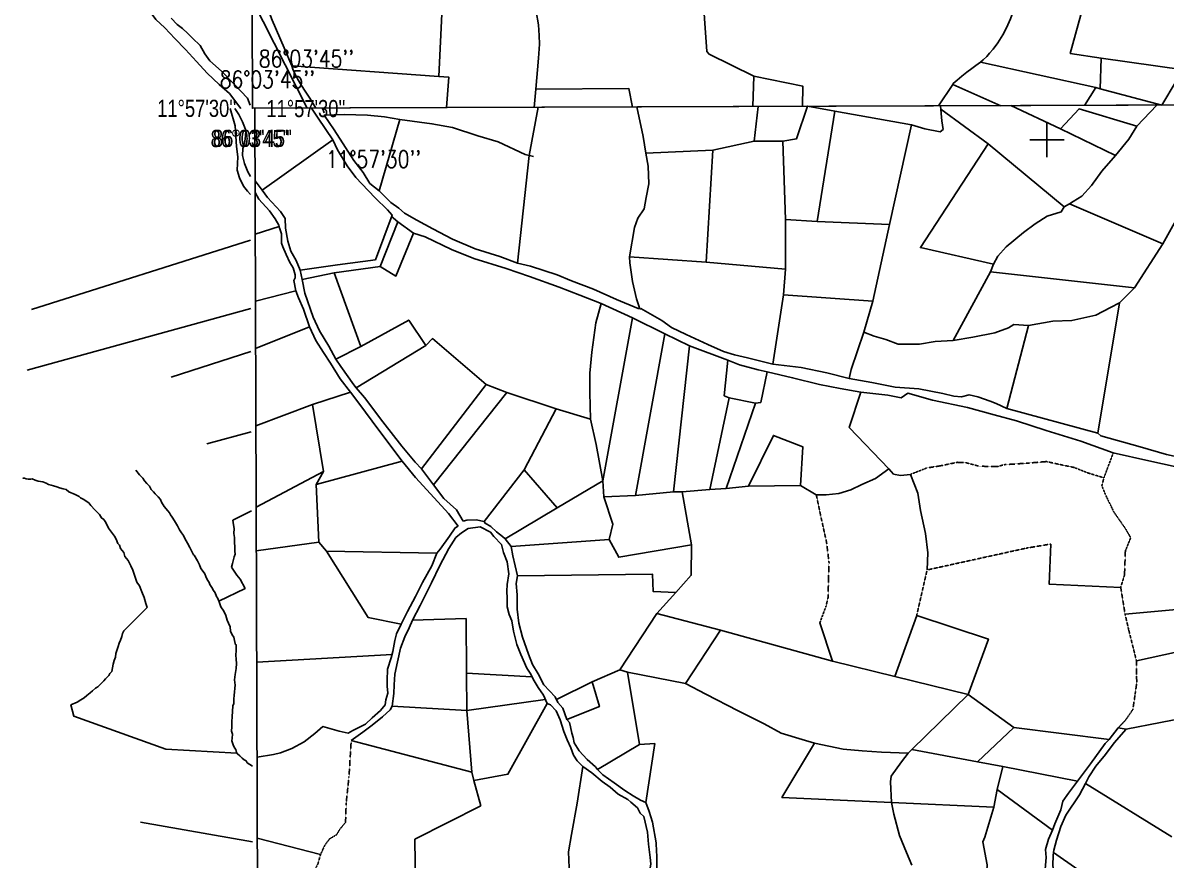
# Model space of a CAD drawing. Header units: millimetres. Extents: x 605783 to 631525, y 1302882 to 1327028.
# Drawn here: x 621324 to 622657, y 1323824 to 1324800 of the extents above; entities that cross this region are included whole.
import ezdxf
from ezdxf.enums import TextEntityAlignment as Align

# ---------------------------------------------------------------- set-up
doc = ezdxf.new("R2010")
doc.units = ezdxf.units.MM
doc.linetypes.add('HIDDEN', pattern=[0.375, 0.25, -0.125])
for name, color, linetype in [('2', 7, 'Continuous'), ('3', 7, 'Continuous'), ('42', 7, 'Continuous'), ('43', 7, 'Continuous'), ('44', 7, 'Continuous')]:
    doc.layers.add(name, color=color, linetype=linetype)
doc.styles.add('ROMANS', font='ROMANS', dxfattribs={"height": 0.2})
doc.styles.get("Standard").update_dxf_attribs({"font": 'TCCM____.TTF'})

# ---------------------------------------------------------------- blocks, each defined once
blk = doc.blocks.new('COORD')
at = {"layer": '42', "color": 2, "linetype": 'Continuous'}
for p, q in [((0, -2), (0, 2)), ((-2, 0), (2, 0))]:
    blk.add_line(p, q, dxfattribs=at)
blk = doc.blocks.new('COORD$')
at = {"layer": '42', "color": 2, "linetype": 'Continuous'}
blk.add_blockref('COORD', (0, 0), dxfattribs=at)

msp = doc.modelspace()

# ---------------------------------------------------------------- linework, layer by layer
at = {"layer": '2', "color": 1, "linetype": 'Continuous'}
for p, q in [((621655.44427, 1324700.5261), (621591.36127, 1324827.3141)), ((621813.02027, 1324818.5641), (621808.90627, 1324737.4631)), ((622440.73327, 1324754.1151), (622574.87927, 1324724.4441)), ((622581.41527, 1324758.9181), (622580.22027, 1324723.0741)), ((622581.41527, 1324758.9181), (622677.49927, 1324745.3151)), ((621637.64927, 1324749.7831), (621808.90627, 1324737.4631)), ((622176.42427, 1324737.7351), (622175.09627, 1324702.3181)), ((622391.61827, 1324703.0641), (622408.37027, 1324728.0201)), ((622408.37027, 1324728.0201), (622464.38427, 1324703.3151)), ((622651.82227, 1324703.9611), (622668.81327, 1324731.7991)), ((621922.01427, 1324722.6781), (621920.34927, 1324701.4391)), ((622574.87927, 1324724.4441), (622561.91327, 1324703.6511)), ((622574.87927, 1324724.4441), (622580.22027, 1324723.0741)), ((622580.22027, 1324723.0741), (622651.82227, 1324703.9611)), ((621673.58427, 1324700.62911), (621675.38127, 1324694.91211)), ((621914.54527, 1324645.20611), (621925.02627, 1324701.51011)), ((622181.19627, 1324702.40811), (622176.55727, 1324662.19611)), ((622475.97027, 1324703.44011), (622533.72127, 1324676.37211)), ((622646.28827, 1324704.03711), (622622.94527, 1324679.40811)), ((621763.58727, 1324687.26511), (621739.45227, 1324604.05311)), ((622250.03527, 1324568.26811), (622270.60127, 1324696.96411)), ((622270.60127, 1324696.96411), (622360.18527, 1324680.93211)), ((622394.21727, 1324699.49811), (622449.46727, 1324658.80311)), ((622360.18527, 1324680.93211), (622334.37927, 1324564.73711)), ((622533.72127, 1324676.37211), (622598.03027, 1324645.30911)), ((621602.98127, 1324604.95811), (621685.64427, 1324663.40911)), ((622128.44527, 1324651.68411), (622176.55727, 1324662.19611)), ((622176.55727, 1324662.19611), (622210.10027, 1324661.90411)), ((622210.10027, 1324661.90411), (622213.20427, 1324570.62211)), ((622050.39827, 1324648.04211), (622128.44527, 1324651.68411)), ((622128.44527, 1324651.68411), (622120.56927, 1324520.84411)), ((622449.46727, 1324658.80311), (622538.10027, 1324585.58711)), ((621900.58027, 1324519.81111), (621914.54527, 1324645.20611)), ((621594.80027, 1324615.61711), (621602.98127, 1324604.95811)), ((622538.10027, 1324585.58711), (622544.35127, 1324588.83711)), ((622544.35127, 1324588.83711), (622653.13927, 1324542.13611)), ((621761.42027, 1324568.00411), (621753.41927, 1324574.57211)), ((622213.20427, 1324570.62211), (622250.03527, 1324568.26811)), ((622213.20427, 1324570.62211), (622213.26327, 1324512.66611)), ((622250.03527, 1324568.26811), (622334.37927, 1324564.73711)), ((621595.01027, 1324553.60311), (621622.80927, 1324562.54711)), ((622334.37927, 1324564.73711), (622315.13527, 1324475.42911)), ((621334.05751, 1324465.71438), (621589.59251, 1324546.58238)), ((622620.21227, 1324490.82111), (622653.13927, 1324542.13611)), ((622031.16427, 1324527.21411), (622120.56927, 1324520.84411)), ((621686.89327, 1324508.30411), (621740.49127, 1324515.82211)), ((622120.56927, 1324520.84411), (622213.26327, 1324512.66611)), ((622455.74927, 1324518.43511), (622452.37927, 1324509.82211)), ((621647.23927, 1324511.50411), (621649.55927, 1324500.83011)), ((621649.55927, 1324500.83011), (621686.89327, 1324508.30411)), ((621686.89327, 1324508.30411), (621718.02427, 1324422.41711)), ((622213.26327, 1324512.66611), (622211.00027, 1324482.94511)), ((622452.37927, 1324509.82211), (622408.55527, 1324429.62411)), ((622452.37927, 1324509.82211), (622620.21227, 1324490.82111)), ((621642.48527, 1324487.58911), (621595.27527, 1324475.29611)), ((622602.79627, 1324473.43411), (622620.21227, 1324490.82111)), ((622211.00027, 1324482.94511), (622198.28127, 1324401.86211)), ((622211.00027, 1324482.94511), (622315.13527, 1324475.42911)), ((622315.13527, 1324475.42911), (622304.43727, 1324439.42711)), ((622602.79627, 1324473.43411), (622577.18627, 1324321.50911)), ((621329.26251, 1324394.77538), (621589.86251, 1324466.88338)), ((621998.31327, 1324472.77711), (622034.70727, 1324455.83811)), ((622034.70727, 1324455.83811), (622000.16727, 1324265.92111)), ((622034.70727, 1324455.83811), (622072.63027, 1324437.37811)), ((622496.61827, 1324446.90511), (622471.37827, 1324350.21211)), ((621595.46127, 1324420.13311), (621658.11927, 1324445.42111)), ((622072.63027, 1324437.37811), (622038.15527, 1324248.81411)), ((622072.63027, 1324437.37811), (622101.13727, 1324423.21511)), ((622304.43727, 1324439.42711), (622289.86627, 1324395.57911)), ((621688.98827, 1324407.61711), (621718.02427, 1324422.41711)), ((621794.01827, 1324423.53511), (621712.72627, 1324374.37011)), ((622101.13727, 1324423.21511), (622082.66227, 1324253.25611)), ((622101.13727, 1324423.21511), (622146.17027, 1324406.55311)), ((621497.04751, 1324386.98838), (621590.03251, 1324416.67338)), ((622289.86627, 1324395.57911), (622287.53327, 1324385.06411)), ((621705.88027, 1324369.26611), (621661.72927, 1324355.07711)), ((621864.06127, 1324378.18811), (621788.75227, 1324279.98411)), ((621888.38527, 1324368.82511), (621945.67327, 1324350.02411)), ((622301.05127, 1324369.33511), (622332.57427, 1324365.86011)), ((621661.72927, 1324355.07711), (621595.76627, 1324330.13511)), ((621674.76327, 1324276.78211), (621661.72927, 1324355.07711)), ((622147.55227, 1324362.75611), (622124.86827, 1324255.93911)), ((622143.93527, 1324256.79011), (622178.25427, 1324356.64211)), ((622147.55227, 1324362.75611), (622178.25427, 1324356.64211)), ((621908.52527, 1324278.66611), (621945.67327, 1324350.02411)), ((621945.67327, 1324350.02411), (621985.98627, 1324337.98111)), ((622577.18627, 1324321.50911), (622471.37827, 1324350.21211)), ((621590.34951, 1324323.11738), (621538.62251, 1324309.02738)), ((622581.00727, 1324318.46811), (622577.18627, 1324321.50911)), ((621665.88127, 1324261.52511), (621766.10727, 1324288.82311)), ((621596.08727, 1324235.31211), (621674.76327, 1324276.78211)), ((621665.88127, 1324261.52511), (621674.76327, 1324276.78211)), ((621788.75227, 1324279.98411), (621802.78827, 1324261.20511)), ((621861.88027, 1324218.39111), (621908.52527, 1324278.66611)), ((621908.52527, 1324278.66611), (621947.06327, 1324234.35511)), ((621669.24627, 1324194.41111), (621665.88127, 1324261.52511)), ((621947.06327, 1324234.35511), (622000.16727, 1324265.92111)), ((622001.54827, 1324247.35311), (622000.16727, 1324265.92111)), ((622169.87827, 1324259.61411), (622230.87527, 1324260.35411)), ((622230.87527, 1324260.35411), (622249.09127, 1324249.77411)), ((622001.54827, 1324247.35311), (622038.15527, 1324248.81411)), ((622038.15527, 1324248.81411), (622082.66227, 1324253.25611)), ((622082.66227, 1324253.25611), (622092.82527, 1324252.91311)), ((622092.82527, 1324252.91311), (622124.86827, 1324255.93911)), ((622103.52927, 1324191.30611), (622092.82527, 1324252.91311)), ((622124.86827, 1324255.93911), (622143.93527, 1324256.79011)), ((622143.93527, 1324256.79011), (622169.87827, 1324259.61411)), ((621886.34027, 1324198.36811), (621947.06327, 1324234.35511)), ((621596.26027, 1324184.20611), (621669.24627, 1324194.41111)), ((621677.89727, 1324183.73711), (621669.24627, 1324194.41111)), ((621886.34027, 1324198.36811), (621893.48427, 1324189.23411)), ((622007.51527, 1324197.48011), (621893.48427, 1324189.23411)), ((621677.89727, 1324183.73711), (621806.85027, 1324181.62711)), ((622063.26227, 1324111.07811), (622085.30927, 1324135.79611)), ((622673.21927, 1324116.44411), (622609.13127, 1324110.39311)), ((622020.05927, 1324045.36411), (622063.26227, 1324111.07811)), ((622063.26227, 1324111.07811), (622137.57227, 1324091.62111)), ((622253.26927, 1324100.27311), (622268.17127, 1324055.66011)), ((622366.17027, 1324108.94911), (622340.71327, 1324037.74311)), ((622096.68527, 1324029.70011), (622137.57227, 1324091.62111)), ((622137.57227, 1324091.62111), (622268.17127, 1324055.66011)), ((621596.69927, 1324054.55111), (621754.48927, 1324063.24911)), ((622686.32827, 1324070.06711), (622622.43127, 1324055.88011)), ((622268.17127, 1324055.66011), (622340.71327, 1324037.74311)), ((621841.45327, 1324041.44311), (621917.59427, 1324037.36911)), ((621841.49327, 1323998.22511), (621841.45327, 1324041.44311)), ((622020.05927, 1324045.36411), (621987.67627, 1324031.41111)), ((622028.93327, 1324042.74511), (622020.05927, 1324045.36411)), ((622028.93327, 1324042.74511), (622096.68527, 1324029.70011)), ((622043.02027, 1323958.48511), (622028.93327, 1324042.74511)), ((622340.71327, 1324037.74311), (622426.19427, 1324016.91811)), ((621987.67627, 1324031.41111), (621946.39427, 1324010.74711)), ((621933.17827, 1324011.09311), (621841.49327, 1323998.22511)), ((622360.63827, 1323952.67011), (622426.19427, 1324016.91811)), ((622426.19427, 1324016.91811), (622479.51727, 1323978.32511)), ((621841.49327, 1323998.22511), (621754.80427, 1324003.24111)), ((621847.65827, 1323926.28311), (621841.49327, 1323998.22511)), ((622479.51727, 1323978.32511), (622437.02027, 1323938.27811)), ((622479.51727, 1323978.32511), (622590.71827, 1323964.39311)), ((622590.71827, 1323964.39311), (622601.24327, 1323978.02811)), ((622601.24327, 1323978.02811), (622610.37727, 1323976.16911)), ((621847.65827, 1323926.28311), (621706.89927, 1323963.19111)), ((622043.02027, 1323958.48511), (621994.17227, 1323929.12511)), ((622060.81727, 1323959.60111), (622043.02027, 1323958.48511)), ((622050.20027, 1323890.88011), (622060.81727, 1323959.60111)), ((622360.63827, 1323952.67011), (622356.28527, 1323948.38611)), ((622437.02027, 1323938.27811), (622360.63827, 1323952.67011)), ((622466.45627, 1323932.68411), (622437.02027, 1323938.27811)), ((622459.89527, 1323905.79711), (622466.45627, 1323932.68411)), ((622466.45627, 1323932.68411), (622553.49127, 1323915.65811)), ((621849.95527, 1323916.36911), (621847.65827, 1323926.28311)), ((621858.11527, 1323886.88311), (621849.95527, 1323916.36911)), ((622455.92327, 1323885.24211), (622459.89527, 1323905.79711)), ((622459.89527, 1323905.79711), (622524.33127, 1323858.46511)), ((622563.12627, 1323912.77811), (622663.79027, 1323850.89611)), ((621780.88527, 1323847.95311), (621858.11527, 1323886.88311)), ((622336.77927, 1323890.85511), (622455.92327, 1323885.24211)), ((621591.96951, 1323845.04838), (621461.11651, 1323867.91038)), ((621597.39427, 1323849.14811), (621671.10327, 1323830.11011)), ((621782.23227, 1323763.55111), (621780.88527, 1323847.95311)), ((622525.65427, 1323832.39911), (622697.53827, 1323713.08511))]:
    msp.add_line(p, q, dxfattribs=at)
for points in [[(621922.74327, 1324908.6061), (621921.73827, 1324906.6951), (621919.86227, 1324901.6011), (621918.12627, 1324894.0941), (621917.14027, 1324888.7521), (621916.28327, 1324883.1551), (621915.80427, 1324878.0691), (621911.93927, 1324865.2141), (621911.83827, 1324860.6381), (621912.51327, 1324853.5251), (621913.43927, 1324847.0491), (621914.09727, 1324842.8581), (621915.66027, 1324836.0041), (621918.48527, 1324830.4271), (621920.04327, 1324824.3351), (621922.51927, 1324813.2921), (621925.27327, 1324797.8021), (621926.10527, 1324785.3521), (621926.54327, 1324775.1881), (621925.11127, 1324758.9131), (621922.01427, 1324722.6781)], [(622176.42427, 1324737.7351), (622124.21127, 1324763.5141), (622121.52727, 1324766.6771), (622112.84227, 1324887.9971)], [(621393.68856, 1324882.1434), (621395.98756, 1324881.6774), (621405.13456, 1324882.3594), (621423.72156, 1324881.6904), (621435.19556, 1324880.3784), (621442.12456, 1324877.1964), (621449.08656, 1324872.2324), (621456.47356, 1324858.1044), (621461.54756, 1324845.2064), (621466.16956, 1324829.2424), (621468.93056, 1324817.5744), (621479.11056, 1324803.7534), (621489.72256, 1324794.0174), (621501.40056, 1324781.7534), (621513.85556, 1324768.7404), (621526.57856, 1324754.9674), (621538.78856, 1324741.4394), (621553.03356, 1324727.9504), (621564.93256, 1324717.4734), (621578.22356, 1324699.9954)], [(622440.73327, 1324754.1151), (622443.63827, 1324756.9261), (622448.06227, 1324760.6351), (622451.21527, 1324764.4641), (622455.37927, 1324769.1881), (622460.92427, 1324776.8421), (622466.58827, 1324785.8941), (622470.73127, 1324794.3041), (622475.62527, 1324804.7501), (622479.37627, 1324815.0641), (622482.50027, 1324824.1031), (622485.74727, 1324833.9051), (622487.47327, 1324843.0651), (622488.19927, 1324849.4231)], [(622566.96827, 1324843.6081), (622545.19327, 1324764.0661), (622581.41527, 1324758.9181)], [(621637.64927, 1324749.7831), (621628.64027, 1324770.8321), (621614.87027, 1324803.1661), (621608.16927, 1324820.4151)], [(621589.05856, 1324703.9444), (621586.14756, 1324712.2684), (621570.57856, 1324728.5354), (621555.53756, 1324743.7934), (621542.08956, 1324755.5144), (621536.08356, 1324763.8084), (621530.81656, 1324773.3914), (621522.00256, 1324782.1424), (621516.56256, 1324787.3894), (621510.08956, 1324793.3824), (621503.89556, 1324798.1064), (621497.14056, 1324805.6224)], [(622408.37027, 1324728.0201), (622408.74427, 1324729.1661), (622413.29327, 1324733.2571), (622418.72727, 1324737.9871), (622424.54427, 1324742.3391), (622430.61527, 1324746.8181), (622435.29327, 1324750.4011), (622440.73327, 1324754.1151)], [(621665.73127, 1324700.5621), (621658.56027, 1324712.2761), (621653.18227, 1324720.1271), (621648.95227, 1324727.0941), (621644.21027, 1324734.6941), (621639.32727, 1324744.9631), (621637.64927, 1324749.7831)], [(621808.90627, 1324737.4631), (621820.84927, 1324736.5091), (621817.99427, 1324701.0871)], [(622232.87727, 1324702.5171), (622233.51027, 1324726.0881), (622176.42427, 1324737.7351)], [(622035.02327, 1324701.8351), (622030.59027, 1324723.2471), (621922.01427, 1324722.6781)], [(621565.72451, 1324699.95338), (621571.71951, 1324680.00438), (621573.21551, 1324655.69238), (621574.72751, 1324643.59138), (621573.91451, 1324628.33638), (621576.47551, 1324619.14938), (621581.19451, 1324609.68338), (621586.08051, 1324603.65038), (621589.41151, 1324599.92138)], [(621571.31851, 1324699.97238), (621575.68151, 1324692.93538), (621580.15651, 1324684.36238), (621582.63451, 1324678.86538), (621584.10851, 1324674.52438), (621583.52551, 1324668.04338), (621582.81551, 1324661.69138), (621580.55951, 1324653.44838), (621580.33851, 1324645.30938), (621582.64251, 1324635.87038), (621586.47151, 1324626.41538), (621589.34051, 1324620.92138)], [(621660.62527, 1324700.58411), (621668.28427, 1324688.79011), (621685.64427, 1324663.40911)], [(622039.90627, 1324701.91311), (622047.24427, 1324667.38811), (622050.39827, 1324648.04211)], [(622210.10027, 1324661.90411), (622225.87727, 1324664.56211), (622238.88027, 1324702.83211), (622270.60127, 1324696.96411)], [(622393.93227, 1324703.15311), (622395.29227, 1324685.71111), (622396.99427, 1324675.78211), (622393.66927, 1324673.01511), (622375.65027, 1324676.22211), (622360.18527, 1324680.93211)], [(621739.45227, 1324604.05311), (621728.75127, 1324612.66911), (621720.83427, 1324625.36211), (621709.86227, 1324639.31811), (621700.15727, 1324654.80211), (621687.13327, 1324675.11011), (621675.38927, 1324692.36911), (621698.51327, 1324692.93911), (621725.70727, 1324692.24911), (621745.53527, 1324690.26811), (621763.58727, 1324687.26511)], [(621763.58727, 1324687.26511), (621800.96027, 1324682.28011), (621825.11727, 1324677.76811)], [(622533.72127, 1324676.37211), (622555.50427, 1324699.82211), (622622.94527, 1324679.40811)], [(621825.11727, 1324677.76811), (621854.37227, 1324668.18411), (621878.28227, 1324661.12811), (621909.58627, 1324646.46411), (621919.50527, 1324643.94811)], [(622622.94527, 1324679.40811), (622613.67827, 1324664.23711), (622598.03027, 1324645.30911)], [(621647.23927, 1324511.50411), (621690.92927, 1324517.97711), (621735.12927, 1324523.69011), (621754.78827, 1324575.86911), (621749.17827, 1324581.95711), (621734.64927, 1324595.90311), (621719.09627, 1324612.13511), (621712.46627, 1324619.49111), (621702.00327, 1324633.19411), (621691.01827, 1324651.72711), (621685.64427, 1324663.40911)], [(622050.39827, 1324648.04211), (622053.07727, 1324633.02211), (622053.68027, 1324612.42711), (622050.75827, 1324596.18411), (622048.62527, 1324583.23911), (622040.91527, 1324572.12111), (622037.27527, 1324561.47711), (622031.16427, 1324527.21411)], [(622449.46727, 1324658.80311), (622370.51327, 1324537.98711), (622455.74927, 1324518.43511)], [(622544.35127, 1324588.83711), (622548.56627, 1324591.59711), (622558.78027, 1324597.86211), (622569.80527, 1324610.47611), (622582.13327, 1324627.14511), (622598.03027, 1324645.30911)], [(622692.09327, 1324617.03711), (622679.94327, 1324590.45311), (622653.13927, 1324542.13611)], [(621594.84527, 1324602.14111), (621599.20327, 1324594.26911), (621611.69827, 1324580.57111), (621618.33427, 1324571.43511), (621622.42327, 1324564.07211), (621623.19527, 1324561.02311)], [(621602.98127, 1324604.95811), (621609.36227, 1324596.33011), (621624.40727, 1324579.84211), (621629.76827, 1324571.97411), (621630.31327, 1324560.53311), (621632.90127, 1324545.53811), (621636.49627, 1324533.59711), (621642.88427, 1324522.68011), (621647.23927, 1324511.50411)], [(621900.58027, 1324519.81111), (621880.22627, 1324527.38411), (621851.48127, 1324536.46111), (621825.01627, 1324547.57811), (621802.10727, 1324559.72211), (621783.26927, 1324569.84311), (621769.01227, 1324578.19611), (621762.38727, 1324583.77211), (621753.21827, 1324590.35911), (621739.45227, 1324604.05311)], [(622538.10027, 1324585.58711), (622534.75127, 1324579.77011), (622518.44627, 1324574.57411), (622504.14527, 1324565.54711), (622490.59827, 1324555.49811), (622470.39327, 1324538.89711), (622460.90627, 1324528.04911), (622455.74927, 1324518.43511)], [(621740.49127, 1324515.82211), (621761.42027, 1324568.00411), (621779.50527, 1324554.57611)], [(621623.19527, 1324561.02311), (621625.75927, 1324553.91011), (621625.79327, 1324542.97611), (621627.33227, 1324538.65811), (621631.17127, 1324530.02311), (621635.26727, 1324520.37111), (621639.35227, 1324514.27911), (621641.41127, 1324506.14811), (621641.42227, 1324502.58811), (621639.90727, 1324499.53311), (621642.48527, 1324487.58911)], [(621740.49127, 1324515.82211), (621759.06927, 1324504.67211), (621779.50527, 1324554.57611)], [(621779.50527, 1324554.57611), (621793.24127, 1324550.54511), (621823.78327, 1324535.62411), (621849.99227, 1324525.01511), (621887.63927, 1324513.41911), (621914.60627, 1324504.08311), (621949.20727, 1324491.71611), (621973.37827, 1324482.37311), (621998.31327, 1324472.77711)], [(622031.16427, 1324527.21411), (622031.61727, 1324520.09311), (622035.00727, 1324498.45711), (622039.68027, 1324478.33611), (622043.56827, 1324466.41511)], [(622045.85627, 1324466.03911), (622041.28027, 1324466.79011), (622016.08827, 1324477.40211), (621989.36727, 1324489.28111), (621963.66927, 1324499.12911), (621947.12927, 1324505.95011), (621915.83927, 1324516.29211), (621900.58027, 1324519.81111)], [(621649.55927, 1324500.83011), (621652.91427, 1324484.56611), (621662.65827, 1324456.87611), (621670.07827, 1324440.87611), (621680.80727, 1324423.10611), (621688.98827, 1324407.61711)], [(621642.48527, 1324487.58911), (621645.56027, 1324479.46011), (621651.19327, 1324466.25311), (621658.11927, 1324445.42111)], [(622496.61827, 1324446.90511), (622524.86627, 1324451.99811), (622546.98227, 1324452.82211), (622574.98627, 1324459.18711), (622592.08027, 1324467.93511), (622602.79627, 1324473.43411)], [(621985.98627, 1324337.98111), (621985.21027, 1324368.99911), (621985.13227, 1324391.62311), (621987.60827, 1324416.00311), (621992.19227, 1324450.02511), (621998.31327, 1324472.77711)], [(622198.28127, 1324401.86211), (622169.03327, 1324409.15711), (622153.77427, 1324412.93011), (622141.05527, 1324416.71011), (622122.47827, 1324425.05211), (622097.53727, 1324436.68211), (622080.23127, 1324444.77211), (622069.02327, 1324452.87911), (622047.12927, 1324465.28011), (622044.58327, 1324466.79911)], [(621718.02427, 1324422.41711), (621773.92027, 1324453.45011), (621794.01827, 1324423.53511)], [(622408.55527, 1324429.62411), (622431.45627, 1324433.49211), (622457.16327, 1324438.60611), (622473.21827, 1324444.31311), (622479.60227, 1324448.32411), (622496.61827, 1324446.90511)], [(621658.11927, 1324445.42111), (621665.53827, 1324429.67611), (621674.73127, 1324415.71511), (621682.90327, 1324403.02411), (621693.88727, 1324384.99911), (621705.88027, 1324369.26611)], [(622304.43727, 1324439.42711), (622316.59927, 1324434.74611), (622330.03727, 1324430.81611), (622344.47827, 1324425.09811), (622369.38627, 1324425.39011), (622387.70527, 1324428.28111), (622408.55527, 1324429.62411)], [(621794.01827, 1324423.53511), (621801.70727, 1324431.85611), (621864.06127, 1324378.18811)], [(621688.98827, 1324407.61711), (621694.60527, 1324399.24111), (621709.91927, 1324377.92311), (621712.72627, 1324374.37011)], [(622146.17027, 1324406.55311), (622141.72527, 1324365.09511), (622147.55227, 1324362.75611)], [(622146.17027, 1324406.55311), (622159.65527, 1324401.25011), (622181.27527, 1324395.20511), (622191.70127, 1324393.19911)], [(622198.28127, 1324401.86211), (622231.33027, 1324397.88211), (622261.33727, 1324391.85911), (622287.53327, 1324385.06411)], [(622178.25427, 1324356.64211), (622184.35927, 1324357.35211), (622191.70127, 1324393.19911)], [(622191.70127, 1324393.19911), (622221.45627, 1324386.15911), (622252.99327, 1324378.36111), (622276.89627, 1324373.59311), (622301.05127, 1324369.33511)], [(622287.53327, 1324385.06411), (622313.97727, 1324380.55811), (622340.93127, 1324375.29111), (622368.63727, 1324373.33111), (622396.60927, 1324367.81111), (622409.57927, 1324364.79511), (622418.22227, 1324363.80111), (622427.36427, 1324366.11411), (622437.28227, 1324363.85211), (622451.78327, 1324358.80511), (622458.65327, 1324356.28111), (622471.37827, 1324350.21211)], [(621705.88027, 1324369.26611), (621715.83127, 1324356.57911), (621739.05627, 1324324.85711), (621766.10727, 1324288.82311)], [(621712.72627, 1324374.37011), (621722.41827, 1324362.95411), (621743.60027, 1324334.53211), (621766.05227, 1324306.36711), (621781.61227, 1324287.84711), (621788.75227, 1324279.98411)], [(621802.78827, 1324261.20511), (621888.38527, 1324368.82511), (621864.06127, 1324378.18811)], [(622333.69527, 1324279.79511), (622287.56327, 1324327.98411), (622301.05127, 1324369.33511)], [(622595.30227, 1324298.41811), (622557.39327, 1324312.30211), (622517.20227, 1324324.65311), (622482.35127, 1324335.74811), (622456.40827, 1324342.79811), (622425.37727, 1324351.36111), (622384.43527, 1324360.15111), (622355.69327, 1324368.21011), (622348.08727, 1324362.59611), (622332.57427, 1324365.86011)], [(622000.16727, 1324265.92111), (621992.36327, 1324308.18511), (621985.98627, 1324337.98111)], [(622230.87527, 1324260.35411), (622233.25927, 1324305.58011), (622199.05427, 1324318.84111), (622169.87827, 1324259.61411)], [(622727.50627, 1324280.21011), (622690.88327, 1324289.26611), (622657.31527, 1324296.55011), (622626.53727, 1324305.62111), (622581.00727, 1324318.46811)], [(621766.10727, 1324288.82311), (621781.92327, 1324269.79411), (621799.26327, 1324250.77011), (621820.42827, 1324227.68811), (621831.40127, 1324213.22311)], [(622595.30227, 1324298.41811), (622636.75327, 1324289.37511), (622688.12327, 1324278.07011), (622731.11127, 1324265.21811), (622780.45227, 1324252.38211), (622852.17227, 1324234.77511), (622886.76227, 1324225.71311)], [(621455.75951, 1324278.34738), (621460.21651, 1324272.76438), (621463.90851, 1324268.95838), (621466.07451, 1324265.78538), (621468.62151, 1324262.61238), (621471.67651, 1324259.56838), (621473.84451, 1324255.63238), (621476.51651, 1324253.22238), (621478.30051, 1324250.55638), (621481.86351, 1324247.13238), (621484.53851, 1324243.95938), (621485.68751, 1324241.16538), (621489.00051, 1324235.96138), (621493.07651, 1324230.75738), (621494.85851, 1324228.72738), (621496.26151, 1324226.31538), (621498.17251, 1324223.39538), (621500.72251, 1324219.07938), (621502.12351, 1324217.30238), (621504.41751, 1324213.62138), (621506.71351, 1324208.92238), (621509.00851, 1324205.24138), (621511.17351, 1324202.19438), (621512.95951, 1324198.63938), (621516.14651, 1324193.30738), (621518.69751, 1324188.22838), (621521.24851, 1324183.40338), (621523.16151, 1324179.72038), (621523.67051, 1324179.21338), (621527.74951, 1324172.61138), (621529.91951, 1324167.91338), (621531.70651, 1324163.84938), (621534.38151, 1324160.29538), (621536.03851, 1324157.37538), (621537.56951, 1324154.32838), (621538.84751, 1324150.77138), (621541.14051, 1324147.34438), (621542.03551, 1324144.93038), (621544.45551, 1324141.50338), (621546.36851, 1324137.94838), (621548.15251, 1324135.15538), (621549.93951, 1324131.21938), (621550.95951, 1324129.31438), (621553.00151, 1324124.86938), (621554.91951, 1324119.15338), (621558.23251, 1324114.07638), (621560.53051, 1324108.99638), (621562.32051, 1324103.40738), (621563.85251, 1324099.97838), (621565.89351, 1324095.78738), (621566.28651, 1324090.57638), (621568.07351, 1324086.13138), (621569.85751, 1324083.46538), (621570.62851, 1324079.52638), (621572.03651, 1324074.82638), (621572.67051, 1324074.95538), (621572.68651, 1324067.96338), (621572.18951, 1324062.75138), (621572.83551, 1324057.92238), (621573.22751, 1324052.96538), (621572.60551, 1324047.24438), (621571.60551, 1324040.12338), (621570.73051, 1324033.76638), (621571.75951, 1324027.66738), (621571.26051, 1324023.97938), (621570.76151, 1324019.65638), (621570.38851, 1324015.96938), (621570.01851, 1324011.26538), (621569.90251, 1324006.30838), (621569.01951, 1324003.38238), (621568.65351, 1323996.89938), (621568.28451, 1323991.17838), (621567.79151, 1323984.82138), (621567.67751, 1323978.97438), (621567.17951, 1323974.14238), (621568.33151, 1323970.45938), (621568.08751, 1323965.88238), (621567.58651, 1323962.57638), (621569.24751, 1323958.00338), (621570.90651, 1323954.44838), (621572.18151, 1323952.41638), (621573.20451, 1323948.98738), (621574.22451, 1323947.46338), (621577.02351, 1323945.05438), (621579.82251, 1323942.64538), (621582.24051, 1323940.61638), (621584.27451, 1323939.47638), (621585.42351, 1323937.06338), (621591.67051, 1323933.26438)], [(622249.09127, 1324249.77411), (622260.78027, 1324249.67211), (622275.27627, 1324251.07111), (622289.28827, 1324255.52511), (622302.04127, 1324261.51411), (622318.10727, 1324268.74611), (622333.69527, 1324279.79511)], [(622333.69527, 1324279.79511), (622339.23827, 1324273.64611), (622347.10627, 1324272.30611), (622359.05927, 1324273.47311)], [(622359.05927, 1324273.47311), (622367.37927, 1324251.40611), (622370.44727, 1324231.32411), (622376.31727, 1324204.63311), (622379.13427, 1324182.00811), (622378.27127, 1324161.97011)], [(621573.59751, 1323948.40138), (621490.77251, 1323953.13738), (621383.49951, 1323991.43038), (621380.04051, 1324004.51538), (621387.39951, 1324007.70838), (621391.58451, 1324010.51438), (621395.51651, 1324012.93738), (621398.68551, 1324015.74038), (621402.61551, 1324018.67238), (621405.27751, 1324021.09238), (621408.69951, 1324024.02338), (621411.61651, 1324025.80938), (621414.53051, 1324028.86638), (621416.30551, 1324030.26738), (621418.45951, 1324032.81438), (621420.48651, 1324034.85238), (621422.00651, 1324036.76238), (621424.16051, 1324038.80038), (621425.55251, 1324041.34638), (621427.70651, 1324043.63838), (621429.33851, 1324052.15838), (621430.47151, 1324056.35538), (621431.98651, 1324060.42638), (621432.61251, 1324064.62238), (621434.12651, 1324069.07438), (621435.13451, 1324072.89038), (621436.39551, 1324076.70638), (621437.78451, 1324080.26838), (621439.29951, 1324084.21138), (621440.18051, 1324087.89938), (621441.69751, 1324091.08038), (621468.94251, 1324118.21238), (621467.28051, 1324123.03938), (621465.61451, 1324129.77238), (621462.67851, 1324136.50338), (621459.99651, 1324143.36238), (621456.93851, 1324147.67738), (621453.99751, 1324157.07838), (621452.33551, 1324161.77738), (621449.91151, 1324166.73038), (621446.97651, 1324172.95238), (621443.02951, 1324177.64738), (621441.62151, 1324182.34738), (621438.05551, 1324187.17038), (621436.77651, 1324190.85438), (621434.99451, 1324192.75738), (621432.82451, 1324197.83738), (621430.78451, 1324201.51938), (621427.34451, 1324206.21538), (621423.77851, 1324210.78438), (621420.71651, 1324217.13338), (621418.42251, 1324220.94238), (621415.87851, 1324222.58938), (621413.32951, 1324226.65138), (621410.78351, 1324229.44238), (621407.98351, 1324231.97938), (621403.27251, 1324237.30838), (621400.85351, 1324240.09938), (621394.23951, 1324244.40738), (621391.18751, 1324246.18138), (621389.78751, 1324247.57638), (621384.95651, 1324249.98138), (621377.83751, 1324253.27138), (621374.65651, 1324255.68038), (621371.22551, 1324256.69038), (621366.90451, 1324257.82538), (621363.85451, 1324258.96238), (621359.91551, 1324259.97138), (621357.11851, 1324260.98238), (621354.06951, 1324261.61138), (621351.14551, 1324263.00438), (621347.20451, 1324264.77538), (621344.66351, 1324265.15138), (621341.74151, 1324265.52638), (621338.43751, 1324266.53638), (621335.00551, 1324268.05538), (621333.22851, 1324267.67038), (621330.43351, 1324267.91838), (621327.89251, 1324268.16738), (621325.85951, 1324268.92538), (621324.08051, 1324269.04938), (621324.08051, 1324269.04938)], [(621802.78827, 1324261.20511), (621815.03627, 1324245.47211), (621829.81727, 1324232.03611), (621837.22827, 1324218.83311)], [(622007.51527, 1324197.48011), (622011.97327, 1324215.23411), (622001.54827, 1324247.35311)], [(621590.66251, 1324230.83538), (621569.04651, 1324219.98338), (621569.82051, 1324214.51938), (621570.46451, 1324210.45338), (621570.09651, 1324204.60538), (621570.99651, 1324199.64938), (621570.75451, 1324194.31038), (621571.02151, 1324188.46338), (621571.03151, 1324183.88738), (621571.54751, 1324180.20238), (621570.28451, 1324177.14938), (621569.15251, 1324172.44338), (621568.39651, 1324169.64538), (621567.13651, 1324165.06638), (621573.37951, 1324156.05438), (621577.45451, 1324151.10538), (621583.06651, 1324140.44038), (621552.58351, 1324125.77838)], [(621837.22827, 1324218.83311), (621841.54527, 1324219.86211), (621852.47127, 1324220.40011), (621861.88027, 1324218.39111)], [(621778.37827, 1324103.48911), (621787.47327, 1324120.54911), (621800.60627, 1324146.77511), (621810.19927, 1324167.14311), (621820.55627, 1324187.00411), (621828.90227, 1324199.74011), (621835.49227, 1324205.35211), (621843.10127, 1324210.20311), (621857.32527, 1324212.27611), (621869.28927, 1324205.95111), (621873.11627, 1324201.13011), (621882.04027, 1324191.74611), (621884.61127, 1324182.34411), (621888.71127, 1324171.42111), (621890.53427, 1324157.44111), (621888.79427, 1324144.97711), (621888.31027, 1324137.34711), (621888.58927, 1324129.21111), (621888.87527, 1324119.04111), (621891.19127, 1324109.89311), (621894.26327, 1324102.78211), (621896.08027, 1324090.58211), (621899.94127, 1324075.08111), (621904.55227, 1324063.39711), (621911.71827, 1324047.39711), (621916.31427, 1324040.28911)], [(621831.40127, 1324213.22311), (621828.10427, 1324211.18011), (621821.52727, 1324201.50011), (621810.64727, 1324186.21511), (621806.85027, 1324181.62711)], [(621861.88027, 1324218.39111), (621863.15727, 1324216.36011), (621869.52327, 1324212.56311), (621876.14927, 1324206.47811), (621883.28127, 1324201.15711), (621886.34027, 1324198.36811)], [(622085.30927, 1324135.79611), (622103.25327, 1324155.72111), (622103.52927, 1324191.30611), (622018.79127, 1324176.79211), (622007.51527, 1324197.48011)], [(621765.17827, 1324098.62211), (621726.51227, 1324106.72911), (621677.89727, 1324183.73711)], [(621806.85027, 1324181.62711), (621800.79727, 1324166.86311), (621790.18527, 1324147.25611), (621781.84927, 1324131.21411), (621772.50127, 1324113.64411), (621765.17827, 1324098.62211)], [(621893.48427, 1324189.23411), (621895.29627, 1324178.55911), (621900.70627, 1324155.18011)], [(622604.03727, 1324141.70311), (622520.70927, 1324145.22411), (622522.59827, 1324192.23311)], [(621900.70627, 1324155.18011), (621899.21027, 1324146.02211), (621900.26827, 1324132.80311), (621900.32027, 1324116.27511), (621902.40427, 1324100.00711), (621906.52227, 1324083.49011), (621913.69927, 1324063.93011), (621918.05727, 1324051.73611), (621924.69927, 1324040.82011), (621931.60127, 1324027.87111), (621944.85827, 1324014.17511)], [(621900.70627, 1324155.18011), (622058.02827, 1324157.13211), (622058.88927, 1324137.04311), (622085.30927, 1324135.79611)], [(621754.80427, 1324003.24111), (621756.53727, 1324017.99411), (621757.01427, 1324027.91211), (621757.73627, 1324040.62711), (621760.99527, 1324054.87511), (621764.50427, 1324070.65011), (621769.29127, 1324083.88511), (621774.34027, 1324094.57811), (621778.37827, 1324103.48911)], [(621841.45327, 1324041.44311), (621840.88727, 1324105.25311), (621778.37827, 1324103.48911)], [(622426.19427, 1324016.91811), (622449.81927, 1324081.27711), (622366.17027, 1324108.94911)], [(621765.17827, 1324098.62211), (621759.87727, 1324087.42011), (621757.86827, 1324079.78611), (621755.36727, 1324066.81111), (621753.61027, 1324059.68711)], [(621753.61027, 1324059.68711), (621749.33227, 1324046.45311), (621748.61227, 1324032.97511), (621748.88627, 1324026.61811), (621749.41927, 1324018.48311), (621747.41127, 1324010.59511), (621746.66727, 1324004.74511), (621741.09727, 1323998.11911), (621731.46627, 1323989.70211), (621723.61227, 1323982.30711), (621708.89627, 1323974.63911), (621703.31527, 1323971.57311)], [(621916.31427, 1324040.28911), (621918.87427, 1324034.44811), (621925.00327, 1324024.80211), (621930.87627, 1324015.91811), (621935.48027, 1324006.26811)], [(622610.37727, 1323976.16911), (622690.29527, 1323991.74211), (622706.37627, 1324033.54311)], [(621958.15727, 1323987.51211), (621996.34727, 1324002.61211), (621987.67627, 1324031.41111)], [(622246.84527, 1323960.01511), (622232.64627, 1323964.20611), (622208.30827, 1323971.78911), (622188.31627, 1323982.63911), (622157.93627, 1323997.64711), (622120.47527, 1324017.03711), (622096.68527, 1324029.70011)], [(621944.85827, 1324014.17511), (621947.93027, 1324007.31811), (621953.79427, 1324000.97711), (621958.15727, 1323987.51211)], [(621706.89927, 1323963.19111), (621720.59227, 1323972.89111), (621731.24027, 1323980.80211), (621743.40727, 1323990.75111), (621752.27627, 1323998.91111), (621754.80427, 1324003.24111)], [(621849.95527, 1323916.36911), (621889.59727, 1323923.75911), (621935.48027, 1324006.26811)], [(621935.48027, 1324006.26811), (621939.04327, 1324004.75211), (621945.92727, 1323997.65011), (621950.53427, 1323987.23711), (621954.64227, 1323973.77211), (621958.73927, 1323963.86611), (621963.08827, 1323954.72411), (621965.91127, 1323946.08611), (621970.50627, 1323939.48711), (621976.87927, 1323932.89311)], [(621958.15727, 1323987.51211), (621961.21727, 1323983.96011), (621962.50427, 1323978.87811), (621964.05227, 1323971.50911), (621965.84627, 1323966.68211), (621966.88227, 1323960.32811), (621972.50327, 1323950.93511), (621981.93727, 1323940.78911), (621991.62027, 1323932.42411), (621994.17227, 1323929.12511)], [(621703.31527, 1323971.57311), (621692.88827, 1323974.08811), (621673.81127, 1323979.37611), (621664.43427, 1323971.21411), (621652.01227, 1323961.51911), (621637.80527, 1323953.85211), (621624.60627, 1323948.73111), (621616.22627, 1323946.67511), (621597.07427, 1323943.82811)], [(622610.37727, 1323976.16911), (622596.53127, 1323960.27611), (622586.26027, 1323946.63911), (622574.97327, 1323933.01111), (622566.99927, 1323920.62511), (622563.12627, 1323912.77811)], [(622246.84527, 1323960.01511), (622208.99727, 1323896.79711), (622336.77927, 1323890.85511)], [(622356.28527, 1323948.38611), (622325.03527, 1323949.42111), (622302.68527, 1323951.14111), (622280.59127, 1323953.11211), (622246.84527, 1323960.01511)], [(622553.49127, 1323915.65811), (622568.89627, 1323935.86011), (622585.85227, 1323959.60611), (622590.71827, 1323964.39311)], [(622356.28527, 1323948.38611), (622348.58327, 1323938.28611), (622336.50927, 1323921.61411), (622335.69627, 1323915.01211), (622336.77927, 1323890.85511)], [(621976.87927, 1323932.89311), (621970.45227, 1323889.98211), (621963.87727, 1323853.62511), (621960.08327, 1323833.28611), (621961.89627, 1323795.91611)], [(621976.87927, 1323932.89311), (621987.32327, 1323925.29311), (621999.55227, 1323915.40911), (622008.97527, 1323908.82311), (622018.14927, 1323900.71111), (622029.35127, 1323894.38411), (622032.91927, 1323891.08811), (622040.56427, 1323884.49711), (622043.88627, 1323878.40311), (622047.96527, 1323874.34611), (622052.34327, 1323856.05011), (622053.40227, 1323842.32211), (622055.48427, 1323826.81711), (622056.27027, 1323819.19011), (622054.52227, 1323809.26911), (622052.01127, 1323799.60011), (622051.26327, 1323795.02111), (622048.74127, 1323788.91111), (622048.26227, 1323779.75611), (622046.24527, 1323774.66511)], [(621994.17227, 1323929.12511), (622000.29027, 1323923.03911), (622013.53427, 1323913.66611), (622026.01527, 1323904.80011), (622035.43727, 1323898.46911), (622044.34827, 1323893.40711), (622050.20027, 1323890.88011)], [(622524.33127, 1323858.46511), (622527.18527, 1323866.06611), (622534.17327, 1323882.27311), (622536.53627, 1323892.16611), (622542.96427, 1323901.76911), (622553.49127, 1323915.65811)], [(622563.12627, 1323912.77811), (622555.91027, 1323899.87711), (622540.22427, 1323876.12011), (622534.27727, 1323862.95411), (622529.06927, 1323846.73111), (622525.93127, 1323835.32011), (622525.37727, 1323829.47811)], [(622050.20027, 1323890.88011), (622054.30027, 1323880.21111), (622058.15127, 1323867.76211), (622062.29327, 1323843.61711), (622062.83227, 1323833.70211), (622063.10127, 1323828.87111), (622063.38527, 1323819.46411), (622063.43427, 1323803.95311)], [(622336.77927, 1323890.85511), (622339.46827, 1323877.10511), (622346.13827, 1323852.39011), (622354.11627, 1323832.49411), (622360.35527, 1323817.69611)], [(622447.41927, 1323804.48311), (622448.28627, 1323817.94811), (622443.41227, 1323844.93411), (622445.74127, 1323850.25211), (622455.92327, 1323885.24211)], [(622522.77927, 1323756.54811), (622519.86727, 1323774.36611), (622518.54127, 1323800.05111), (622515.84727, 1323813.03811), (622516.97027, 1323826.75511), (622516.28027, 1323836.16611), (622519.93027, 1323848.08111), (622524.33127, 1323858.46511)], [(622525.37727, 1323829.47811), (622525.02827, 1323817.28011), (622528.60627, 1323787.00011), (622533.05527, 1323770.94711), (622535.46727, 1323754.14911), (622534.61427, 1323742.46411), (622533.24627, 1323730.02111), (622529.06627, 1323715.31411), (622518.22227, 1323693.29411), (622502.77427, 1323667.50011), (622488.37127, 1323645.25711), (622476.80727, 1323628.83511)]]:
    msp.add_lwpolyline(points, dxfattribs=at)
at = {"layer": '3', "color": 1, "linetype": 'HIDDEN'}
for p, q in [((622584.44327, 1324269.47811), (622595.30227, 1324298.41811)), ((622366.17027, 1324108.94911), (622378.27127, 1324161.97011))]:
    msp.add_line(p, q, dxfattribs=at)
at = {"layer": '3', "color": 30, "linetype": 'HIDDEN'}
for p, q in [((622609.13127, 1324110.39311), (622604.03727, 1324141.70311)), ((622622.43127, 1324055.88011), (622622.45527, 1324039.81311))]:
    msp.add_line(p, q, dxfattribs=at)
at = {"layer": '3', "color": 1, "linetype": 'HIDDEN'}
for points in [[(622359.05927, 1324273.47311), (622377.92327, 1324280.93511), (622392.17127, 1324283.09811), (622413.55227, 1324287.48811), (622422.19227, 1324287.41311), (622438.93027, 1324282.94611), (622460.01927, 1324282.50811), (622468.16927, 1324284.72511), (622495.37527, 1324286.52111), (622517.49827, 1324288.36211), (622535.76527, 1324284.39011), (622549.72027, 1324281.47311), (622566.18827, 1324274.97511), (622584.44327, 1324269.47811)], [(622584.44327, 1324269.47811), (622582.08327, 1324260.09311), (622586.32227, 1324249.63411), (622596.07727, 1324229.46811), (622609.64927, 1324210.03211), (622615.66727, 1324199.55711), (622609.44827, 1324184.10611), (622608.46927, 1324156.15311), (622604.03727, 1324141.70311)], [(622249.09127, 1324249.77411), (622254.48227, 1324224.05411), (622261.11127, 1324194.00111), (622263.97727, 1324170.33611), (622263.32927, 1324152.29511), (622262.90327, 1324130.18411), (622260.53827, 1324120.03611), (622253.26927, 1324100.27311)], [(622378.27127, 1324161.97011), (622493.84427, 1324187.40011), (622522.59827, 1324192.23311)]]:
    msp.add_lwpolyline(points, dxfattribs=at)
at = {"layer": '3', "color": 30, "linetype": 'HIDDEN'}
for points in [[(622609.13127, 1324110.39311), (622613.31127, 1324092.30911), (622622.43127, 1324055.88011)], [(622622.45527, 1324039.81311), (622622.74227, 1324030.45911), (622620.86127, 1324017.25711), (622618.18027, 1323999.23311), (622609.44227, 1323986.59911), (622601.24327, 1323978.02811)], [(621706.89927, 1323963.19111), (621704.31527, 1323921.13611), (621701.03927, 1323890.37411), (621700.29727, 1323867.74711), (621693.44227, 1323859.35511), (621689.89027, 1323853.25211), (621681.76127, 1323848.41811), (621676.43027, 1323841.55211), (621673.89327, 1323836.21211), (621671.10327, 1323830.11011)], [(621671.10327, 1323830.11011), (621668.06327, 1323819.17711), (621661.97327, 1323807.48011), (621656.38927, 1323799.59711), (621650.80127, 1323795.01811), (621642.41527, 1323793.48911), (621637.08027, 1323790.94511), (621635.32227, 1323768.31811)]]:
    msp.add_lwpolyline(points, dxfattribs=at)
at = {"layer": '43', "color": 1, "linetype": 'Continuous'}
for points in [[(621583.97427, 1327004.1591), (624986.55727, 1327015.9081), (624994.63627, 1324712.0361), (621591.79227, 1324700.3071), (621583.97427, 1327004.1591)], [(621594.51327, 1324700.35211), (628400.23027, 1324724.19711), (628416.86627, 1320116.42511), (621610.10927, 1320092.65911), (621594.51327, 1324700.35211)], [(621594.51327, 1324700.35211), (628400.23027, 1324724.19711), (628416.86627, 1320116.42511), (621610.10927, 1320092.65911), (621594.51327, 1324700.35211)]]:
    msp.add_lwpolyline(points, dxfattribs=at)

# ---------------------------------------------------------------- block references
at = {"layer": '42', "color": 1, "linetype": 'Continuous', "xscale": 10, "yscale": 10}
msp.add_blockref('COORD$', (622518.00327, 1324663.43111), dxfattribs=at)

# ---------------------------------------------------------------- texts
at = {"layer": '44', "color": 1, "linetype": 'Continuous', "style": 'ROMANS', "width": 0.8}
for s, p in [("86%%d03'45''", (621654.74351, 1324758.29138)), ("86%%d03'45''", (621609.20527, 1324734.00911)), ("11%%d57'30''", (621732.93251, 1324641.00738))]:
    msp.add_text(s, height=20, dxfattribs=at).set_placement(p, align=Align.MIDDLE)
at = {"layer": '44', "color": 1, "linetype": 'Continuous', "width": 0.8}
for s, p in [("11%%d57'30''", (621526.79227, 1324700.3071)), ("11%%d57'30''", (621654.07156, 1324700.0314)), ("86%%d03'45''", (621589.07156, 1324665.0314)), ("86%%d03'45''", (621591.79227, 1324665.3071))]:
    msp.add_text(s, height=20, dxfattribs=at).set_placement(p, align=Align.MIDDLE)

doc.saveas('drawing.dxf')
